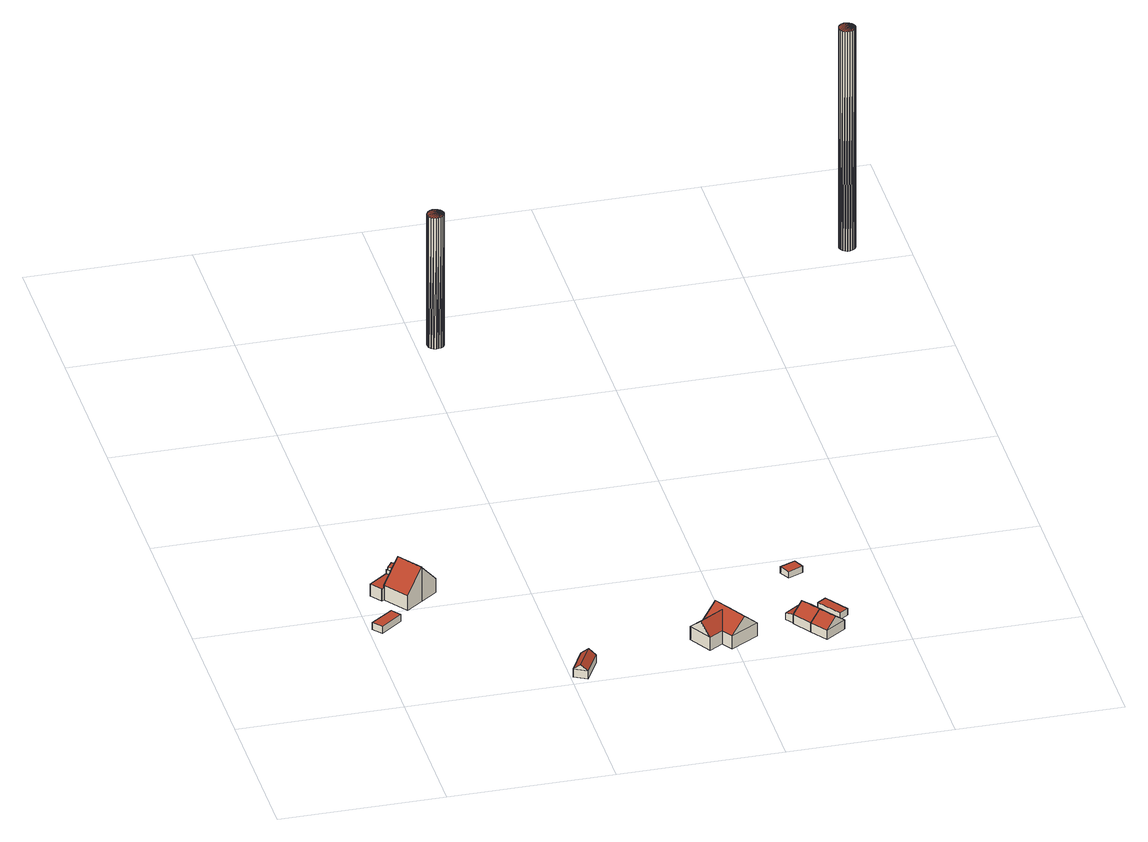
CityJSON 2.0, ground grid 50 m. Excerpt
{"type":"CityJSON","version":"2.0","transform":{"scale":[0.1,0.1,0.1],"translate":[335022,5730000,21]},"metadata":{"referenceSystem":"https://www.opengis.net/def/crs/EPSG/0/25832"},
"CityObjects":{
"building1":{"type":"Building","attributes":{"Geometrietyp2DReferenz":"3000","Gemeindeschluessel":"05170048","function":"51009_1610","roofType":"1000","measuredHeight":2.41},"geometry":[{"type":"Solid","lod":"2","boundaries":[[[[0,1,2,3]],[[4,5,1,0]],[[6,7,5,4]],[[3,2,7,6]],[[4,0,3,6]],[[1,5,7,2]]]],"semantics":{"surfaces":[{"type":"WallSurface"},{"type":"RoofSurface"},{"type":"GroundSurface"}],"values":[[0,0,0,0,1,2]]}}]},
"building2":{"type":"Building","attributes":{"Gemeindeschluessel":"05170048","Geometrietyp2DReferenz":"3000","function":"31001_1010","roofType":"1000","measuredHeight":4.17},"address":[{"country":"Germany","locality":"Wesel","thoroughfareNumber":"2","thoroughfareName":"Tönneskamp"}],"geometry":[{"type":"Solid","lod":"2","boundaries":[[[[8,9,10,11]],[[12,13,9,8]],[[14,15,13,12]],[[16,17,15,14]],[[18,19,17,16]],[[20,21,19,18]],[[11,10,21,20]],[[18,16,14,12,8,11,20]],[[9,13,15,17,19,21,10]]]],"semantics":{"surfaces":[{"type":"WallSurface"},{"type":"RoofSurface"},{"type":"GroundSurface"}],"values":[[0,0,0,0,0,0,0,1,2]]}}]},
"building3":{"type":"Building","attributes":{"Geometrietyp2DReferenz":"3000","Gemeindeschluessel":"05170048","function":"31001_1010","roofType":"2100","measuredHeight":11.68},"address":[{"country":"Germany","locality":"Wesel","thoroughfareNumber":"2","thoroughfareName":"Tönneskamp"}],"geometry":[{"type":"Solid","lod":"2","boundaries":[[[[22,23,24,25]],[[26,27,23,22]],[[28,29,27,26]],[[30,31,29,28]],[[25,24,31,30]],[[28,26,22,25,30]],[[23,27,29,31,24]]]],"semantics":{"surfaces":[{"type":"WallSurface"},{"type":"RoofSurface"},{"type":"GroundSurface"}],"values":[[0,0,0,0,0,1,2]]}}]},
"building4":{"type":"Building","attributes":{"Geometrietyp2DReferenz":"3000","Gemeindeschluessel":"05170048","function":"31001_2723","roofType":"2100","measuredHeight":5.3},"address":[{"country":"Germany","locality":"Wesel","thoroughfareNumber":"4","thoroughfareName":"Tönneskamp"}],"geometry":[{"type":"Solid","lod":"2","boundaries":[[[[32,33,34,35]],[[36,37,33,32]],[[38,39,37,36]],[[35,34,39,38]],[[36,32,35,38]],[[33,37,39,34]]]],"semantics":{"surfaces":[{"type":"WallSurface"},{"type":"RoofSurface"},{"type":"GroundSurface"}],"values":[[0,0,0,0,1,2]]}}]},
"building5":{"type":"Building","attributes":{"Geometrietyp2DReferenz":"3000","Gemeindeschluessel":"05170048","function":"31001_2723","roofType":"1000","measuredHeight":2.22},"address":[{"country":"Germany","locality":"Wesel","thoroughfareNumber":"4","thoroughfareName":"Tönneskamp"}],"geometry":[{"type":"Solid","lod":"2","boundaries":[[[[40,41,42,43]],[[44,45,41,40]],[[46,47,45,44]],[[43,42,47,46]],[[44,40,43,46]],[[41,45,47,42]]]],"semantics":{"surfaces":[{"type":"WallSurface"},{"type":"RoofSurface"},{"type":"GroundSurface"}],"values":[[0,0,0,0,1,2]]}}]},
"building6":{"type":"Building","attributes":{"Geometrietyp2DReferenz":"3000","Gemeindeschluessel":"05170048","function":"31001_1010","roofType":"2100","measuredHeight":11.51},"address":[{"country":"Germany","locality":"Wesel","thoroughfareNumber":"4","thoroughfareName":"Tönneskamp"}],"geometry":[{"type":"Solid","lod":"2","boundaries":[[[[48,49,27,50]],[[51,52,49,48]],[[53,54,52,51]],[[55,29,54,53]],[[50,27,29,55]],[[53,51,48,50,55]],[[49,52,54,29,27]]]],"semantics":{"surfaces":[{"type":"WallSurface"},{"type":"RoofSurface"},{"type":"GroundSurface"}],"values":[[0,0,0,0,0,1,2]]}}]},
"building7":{"type":"Building","attributes":{"Geometrietyp2DReferenz":"3000","Gemeindeschluessel":"05170048","function":"31001_2463","roofType":"1000","measuredHeight":2.27},"address":[{"country":"Germany","locality":"Wesel","thoroughfareNumber":"4","thoroughfareName":"Tönneskamp"}],"geometry":[{"type":"Solid","lod":"2","boundaries":[[[[56,57,58,44]],[[59,60,57,56]],[[61,62,60,59]],[[46,63,62,61]],[[44,58,63,46]],[[61,59,56,44,46]],[[57,60,62,63,58]]]],"semantics":{"surfaces":[{"type":"WallSurface"},{"type":"RoofSurface"},{"type":"GroundSurface"}],"values":[[0,0,0,0,0,1,2]]}}]},
"building8":{"type":"Building","attributes":{"Geometrietyp2DReferenz":"3000","Gemeindeschluessel":"05170048","function":"31001_2720","roofType":"3100","measuredHeight":4.36},"address":[{"country":"Germany","locality":"Wesel","thoroughfareNumber":"5","thoroughfareName":"Tönneskamp"}],"geometry":[{"type":"Solid","lod":"2","boundaries":[[[[64,65,66,67]],[[68,69,65,64]],[[70,71,69,68]],[[67,66,71,70]],[[64,72,68]],[[70,73,67]],[[67,73,72,64]],[[68,72,73,70]],[[65,69,71,66]]]],"semantics":{"surfaces":[{"type":"WallSurface"},{"type":"RoofSurface"},{"type":"GroundSurface"}],"values":[[0,0,0,0,0,0,1,1,2]]}}]},
"building9":{"type":"Building","attributes":{"Gemeindeschluessel":"05170048","Geometrietyp2DReferenz":"3000","function":"31001_1210"},"address":[{"country":"Germany","locality":"Wesel","thoroughfareNumber":"3","thoroughfareName":"Tönneskamp"}],"children":["building9-1","building9-2"]},
"building9-1":{"type":"BuildingPart","attributes":{"roofType":"3100","measuredHeight":8.84},"parents":["building9"],"geometry":[{"type":"MultiSurface","lod":"2","boundaries":[[[74,75,76,77]],[[78,79,75,74]],[[77,76,80,81]],[[74,82,78]],[[81,83,77]],[[77,83,82,74]],[[75,79,80,76]],[[78,84,85,79]],[[80,85,84,81]],[[81,86,84,78,82,83]],[[81,84,86]]],"semantics":{"surfaces":[{"type":"WallSurface"},{"type":"RoofSurface"},{"type":"GroundSurface"},{"type":"ClosureSurface"}],"values":[0,0,0,0,0,1,2,0,3,1,3]}}]},
"building9-2":{"type":"BuildingPart","attributes":{"roofType":"5000","measuredHeight":7.91},"parents":["building9"],"geometry":[{"type":"Solid","lod":"2","boundaries":[[[[81,80,87,88]],[[89,90,85,84]],[[88,87,90,89]],[[89,91,88]],[[88,91,86,81]],[[84,86,91,89]],[[80,85,90,87]],[[84,85,80,81]],[[81,86,84]]]],"semantics":{"surfaces":[{"type":"WallSurface"},{"type":"RoofSurface"},{"type":"GroundSurface"},{"type":"ClosureSurface"}],"values":[[0,0,0,0,1,1,2,3,3]]}}]},
"building10":{"type":"Building","attributes":{"Geometrietyp2DReferenz":"1000","Gemeindeschluessel":"05170012","function":"51002_1251","roofType":"1000","measuredHeight":44.03},"geometry":[{"type":"Solid","lod":"2","boundaries":[[[[92,93,94]],[[93,95,94]],[[96,97,92]],[[97,93,92]],[[98,99,96]],[[99,97,96]],[[100,101,98]],[[101,99,98]],[[102,103,100]],[[103,101,100]],[[104,105,102]],[[105,103,102]],[[106,107,104]],[[107,105,104]],[[108,109,106]],[[109,107,106]],[[110,111,108]],[[111,109,108]],[[112,113,110]],[[113,111,110]],[[114,115,112]],[[115,113,112]],[[116,117,114]],[[117,115,114]],[[118,119,116]],[[119,117,116]],[[120,121,118]],[[121,119,118]],[[122,123,120]],[[123,121,120]],[[124,125,122]],[[125,123,122]],[[126,127,124]],[[127,125,124]],[[128,129,126]],[[94,95,130]],[[129,127,126]],[[130,131,128]],[[131,129,128]],[[95,131,130]],[[95,93,131]],[[93,97,131]],[[97,99,131]],[[99,101,131]],[[101,103,131]],[[103,105,131]],[[105,107,131]],[[107,109,131]],[[109,111,131]],[[111,113,131]],[[113,115,131]],[[115,117,131]],[[117,119,131]],[[119,121,131]],[[121,123,131]],[[123,125,131]],[[125,127,131]],[[127,129,131]],[[92,94,96]],[[94,130,96]],[[130,128,96]],[[128,126,96]],[[126,124,96]],[[124,122,96]],[[122,120,96]],[[120,118,96]],[[118,116,96]],[[116,114,96]],[[114,112,96]],[[112,110,96]],[[110,108,96]],[[108,106,96]],[[106,104,96]],[[104,102,96]],[[102,100,96]],[[100,98,96]]]],"semantics":{"surfaces":[{"type":"WallSurface"},{"type":"GroundSurface"},{"type":"RoofSurface"}],"values":[[0,0,0,0,0,0,0,0,0,0,0,0,0,0,0,0,0,0,0,0,0,0,0,0,0,0,0,0,0,0,0,0,0,0,0,0,0,0,0,0,1,1,1,1,1,1,1,1,1,1,1,1,1,1,1,1,1,1,2,2,2,2,2,2,2,2,2,2,2,2,2,2,2,2,2,2]]}}]},
"building11":{"type":"Building","attributes":{"Geometrietyp2DReferenz":"3000","Gemeindeschluessel":"05170048","function":"31001_2720","roofType":"2100","measuredHeight":2.87},"address":[{"country":"Germany","locality":"Wesel","thoroughfareNumber":"3","thoroughfareName":"Tönneskamp"}],"geometry":[{"type":"Solid","lod":"2","boundaries":[[[[132,133,134,135]],[[136,137,133,132]],[[138,139,137,136]],[[135,134,139,138]],[[136,132,135,138]],[[133,137,139,134]]]],"semantics":{"surfaces":[{"type":"WallSurface"},{"type":"RoofSurface"},{"type":"GroundSurface"}],"values":[[0,0,0,0,1,2]]}}]},
"building12":{"type":"Building","attributes":{"Geometrietyp2DReferenz":"3000","Gemeindeschluessel":"05170048","function":"31001_2463","roofType":"3100","measuredHeight":5.97},"address":[{"country":"Germany","locality":"Wesel","thoroughfareNumber":"3","thoroughfareName":"Tönneskamp"}],"geometry":[{"type":"Solid","lod":"2","boundaries":[[[[140,141,142,143]],[[144,145,141,140]],[[146,134,145,144]],[[147,148,134,146]],[[149,139,148,147]],[[150,151,139,149]],[[152,153,151,150]],[[143,142,153,152]],[[146,144,140,143,147]],[[152,150,149,147,143]],[[141,145,134,148,139,151,153,142]]]],"semantics":{"surfaces":[{"type":"WallSurface"},{"type":"RoofSurface"},{"type":"GroundSurface"}],"values":[[0,0,0,0,0,0,0,0,1,1,2]]}}]},
"building13":{"type":"Building","attributes":{"Geometrietyp2DReferenz":"3000","Gemeindeschluessel":"05170048","function":"31001_2463","roofType":"3100","measuredHeight":5.94},"address":[{"country":"Germany","locality":"Wesel","thoroughfareNumber":"3","thoroughfareName":"Tönneskamp"}],"geometry":[{"type":"Solid","lod":"2","boundaries":[[[[154,155,153,152]],[[156,157,155,154]],[[140,141,157,156]],[[152,153,141,140]],[[154,158,156]],[[140,143,152]],[[152,143,158,154]],[[156,158,143,140]],[[155,157,141,153]]]],"semantics":{"surfaces":[{"type":"WallSurface"},{"type":"RoofSurface"},{"type":"GroundSurface"}],"values":[[0,0,0,0,0,0,1,1,2]]}}]},
"building14":{"type":"Building","attributes":{"Geometrietyp2DReferenz":"3000","Gemeindeschluessel":"05170048","function":"31001_2720","roofType":"1000","measuredHeight":2.21},"address":[{"country":"Germany","locality":"Wesel","thoroughfareNumber":"3","thoroughfareName":"Tönneskamp"}],"geometry":[{"type":"Solid","lod":"2","boundaries":[[[[159,160,161,162]],[[163,164,160,159]],[[165,166,164,163]],[[162,161,166,165]],[[163,159,162,165]],[[160,164,166,161]]]],"semantics":{"surfaces":[{"type":"WallSurface"},{"type":"RoofSurface"},{"type":"GroundSurface"}],"values":[[0,0,0,0,1,2]]}}]},
"building15":{"type":"Building","attributes":{"Geometrietyp2DReferenz":"3000","Gemeindeschluessel":"05170048","function":"31001_2720","roofType":"1000","measuredHeight":2.1},"address":[{"country":"Germany","locality":"Wesel","thoroughfareNumber":"3","thoroughfareName":"Tönneskamp"}],"geometry":[{"type":"Solid","lod":"2","boundaries":[[[[167,168,169,170]],[[171,172,168,167]],[[173,174,172,171]],[[170,169,174,173]],[[171,167,170,173]],[[168,172,174,169]]]],"semantics":{"surfaces":[{"type":"WallSurface"},{"type":"RoofSurface"},{"type":"GroundSurface"}],"values":[[0,0,0,0,1,2]]}}]},
"building16":{"type":"Building","attributes":{"Geometrietyp2DReferenz":"1000","Gemeindeschluessel":"05170012","function":"51002_1251","roofType":"1000","measuredHeight":74.09},"geometry":[{"type":"Solid","lod":"2","boundaries":[[[[175,176,177]],[[176,178,177]],[[179,180,175]],[[180,176,175]],[[181,182,179]],[[182,180,179]],[[183,184,181]],[[184,182,181]],[[185,186,183]],[[186,184,183]],[[187,188,185]],[[188,186,185]],[[189,190,187]],[[190,188,187]],[[191,192,189]],[[192,190,189]],[[193,194,191]],[[194,192,191]],[[195,196,193]],[[196,194,193]],[[197,198,195]],[[198,196,195]],[[199,200,197]],[[200,198,197]],[[201,202,199]],[[202,200,199]],[[203,204,201]],[[204,202,201]],[[205,206,203]],[[206,204,203]],[[207,208,209]],[[209,208,205]],[[208,206,205]],[[210,207,209]],[[211,212,210]],[[212,207,210]],[[213,214,211]],[[214,212,211]],[[177,178,213]],[[178,214,213]],[[178,176,214]],[[176,180,214]],[[180,182,214]],[[182,184,214]],[[184,186,214]],[[186,188,214]],[[188,190,214]],[[190,192,214]],[[192,194,214]],[[194,196,214]],[[196,198,214]],[[198,200,214]],[[200,202,214]],[[202,204,214]],[[204,206,214]],[[206,208,214]],[[208,207,214]],[[207,212,214]],[[185,183,179]],[[183,181,179]],[[175,177,179]],[[177,213,179]],[[213,211,179]],[[211,210,179]],[[210,209,179]],[[209,205,179]],[[205,203,179]],[[203,201,179]],[[201,199,179]],[[199,197,179]],[[197,195,179]],[[195,193,179]],[[193,191,179]],[[191,189,179]],[[189,187,179]],[[187,185,179]]]],"semantics":{"surfaces":[{"type":"WallSurface"},{"type":"GroundSurface"},{"type":"RoofSurface"}],"values":[[0,0,0,0,0,0,0,0,0,0,0,0,0,0,0,0,0,0,0,0,0,0,0,0,0,0,0,0,0,0,0,0,0,0,0,0,0,0,0,0,1,1,1,1,1,1,1,1,1,1,1,1,1,1,1,1,1,1,2,2,2,2,2,2,2,2,2,2,2,2,2,2,2,2,2,2]]}}]}
},
"vertices":[
[99,436,35],[99,436,11],[78,465,11],[78,465,35],[33,386,35],[33,386,11],[9,415,35],[9,415,11],
[72,553,54],[72,553,13],[73,553,13],[73,553,54],[47,588,54],[47,588,13],[105,631,54],[105,631,13],[130,597,54],[130,597,13],[79,559,54],[79,559,13],[80,558,54],[80,558,13],
[79,559,61],[79,559,12],[80,558,12],[80,558,61],[130,597,129],[130,597,12],[183,525,129],[183,525,12],[132,488,61],[132,488,12],
[130,597,67],[130,597,14],[155,616,14],[155,616,43],[105,631,67],[105,631,14],[130,650,43],[130,650,14],
[140,714,35],[140,714,13],[123,691,13],[123,691,35],[169,693,35],[169,693,13],[152,671,35],[152,671,13],
[155,616,93],[155,616,12],[130,597,127],[180,634,60],[180,634,12],[233,563,59],[233,563,12],[183,525,127],
[215,659,35],[215,659,12],[169,693,12],[197,635,35],[197,635,12],[151,669,35],[151,669,12],[152,671,12],
[545,8,37],[545,8,11],[588,88,11],[588,88,37],[505,29,37],[505,29,11],[548,109,37],[548,109,11],[525,19,55],[568,99,55],
[1067,107,60],[1067,107,16],[1006,210,16],[1006,210,60],[981,56,60],[981,56,16],[920,159,16],[920,159,60],[1024,81,105],[963,184,105],[960,90,60],[960,90,16],[974,145,96],
[877,134,16],[877,134,60],[918,65,60],[918,65,16],[898,99,96],
[578,1866,453],[578,1866,12],[573,1872,453],[573,1872,12],[580,1859,453],[580,1859,12],[580,1851,453],[580,1851,12],[578,1843,453],[578,1843,12],[573,1837,453],[573,1837,12],[567,1832,453],[567,1832,12],[559,1830,453],[559,1830,12],[552,1830,453],[552,1830,12],[544,1832,453],[544,1832,12],[538,1837,453],[538,1837,12],[533,1843,453],[533,1843,12],[531,1851,453],[531,1851,12],[531,1859,453],[531,1859,12],[533,1866,453],[533,1866,12],[538,1872,453],[538,1872,12],[544,1877,453],[544,1877,12],[552,1879,453],[552,1879,12],[559,1879,453],[559,1879,12],[567,1877,453],[567,1877,12],
[1169,180,34],[1169,180,12],[1187,155,12],[1187,155,41],[1227,221,34],[1227,221,12],[1245,195,41],[1245,195,12],
[1223,98,42],[1223,98,12],[1254,119,12],[1254,119,72],[1185,153,42],[1185,153,12],[1187,155,44],[1216,175,72],[1216,175,12],[1245,195,44],[1247,197,42],[1247,197,12],[1285,141,42],[1285,141,12],
[1320,89,42],[1320,89,12],[1259,46,42],[1259,46,12],[1289,68,72],
[1347,161,33],[1347,161,11],[1299,231,11],[1299,231,33],[1321,144,33],[1321,144,11],[1273,214,33],[1273,214,11],
[1263,449,31],[1263,449,10],[1216,429,10],[1216,429,31],[1278,416,31],[1278,416,10],[1232,396,31],[1232,396,10],
[1850,2101,746],[1850,2101,5],[1845,2107,746],[1845,2107,5],[1852,2093,746],[1852,2093,5],[1852,2085,746],[1852,2085,5],[1850,2078,746],[1850,2078,5],[1845,2072,746],[1845,2072,5],[1839,2067,746],[1839,2067,5],[1831,2065,746],[1831,2065,5],[1823,2065,746],[1823,2065,5],[1816,2067,746],[1816,2067,5],[1810,2072,746],[1810,2072,5],[1805,2078,746],[1805,2078,5],[1803,2085,746],[1803,2085,5],[1803,2093,746],[1803,2093,5],[1805,2101,746],[1805,2101,5],[1810,2107,746],[1810,2107,5],[1823,2114,5],[1816,2112,5],[1816,2112,746],[1823,2114,746],[1831,2114,746],[1831,2114,5],[1839,2112,746],[1839,2112,5]
]}
